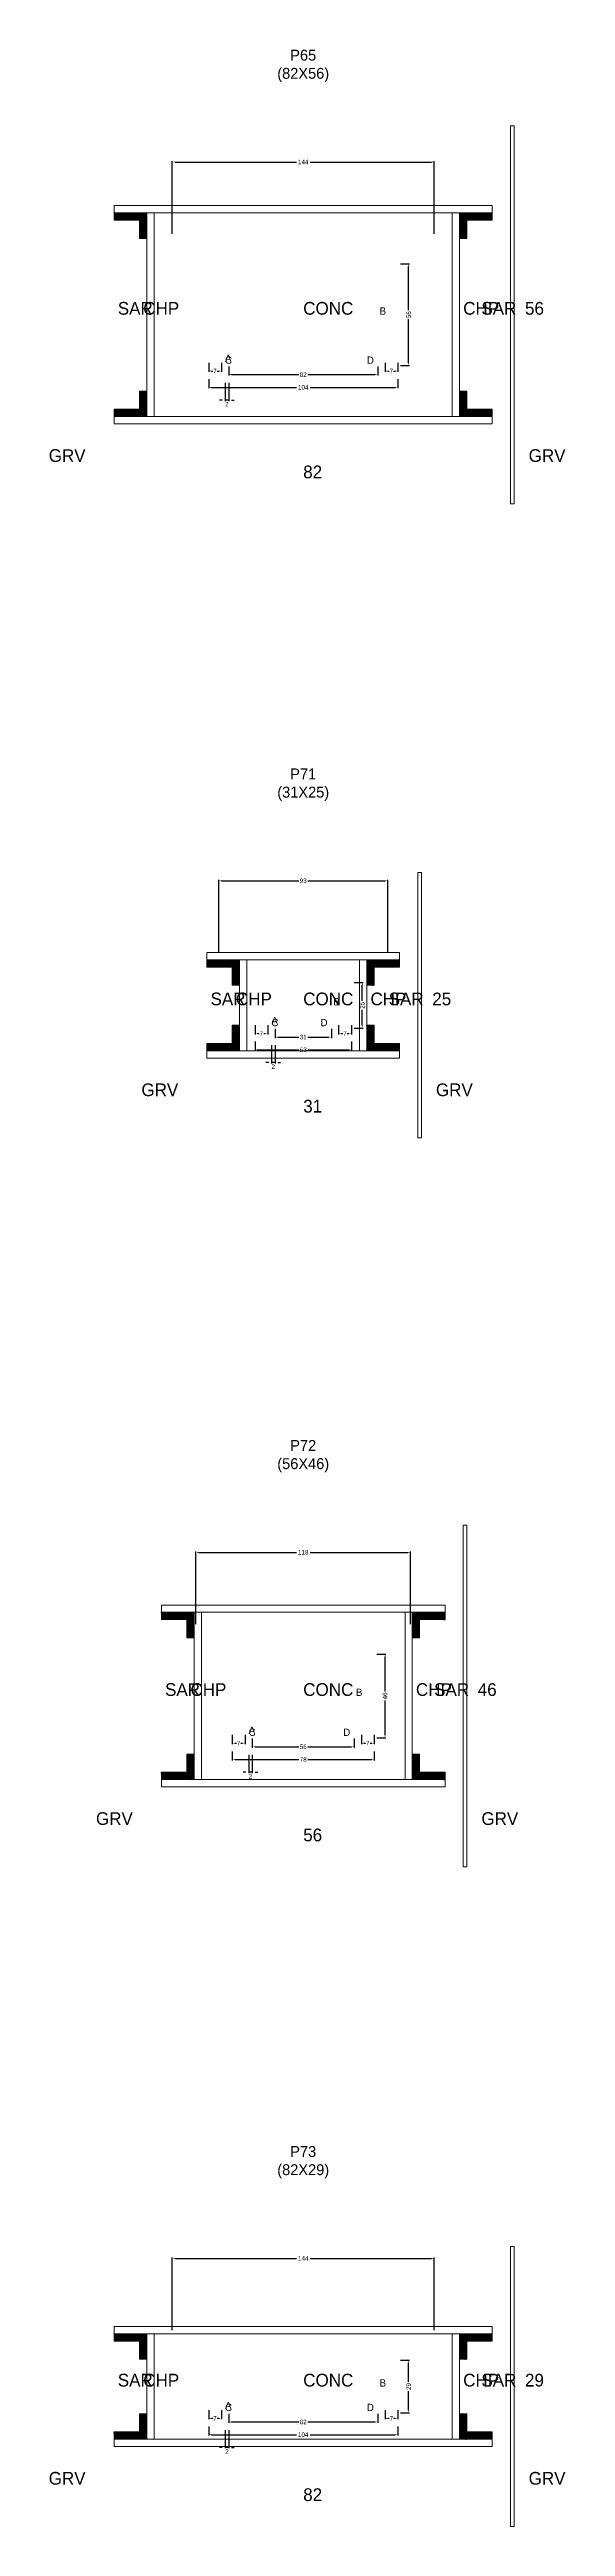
# Model space of a CAD drawing. Header units: centimetres. Extents: x -10500 to 4121, y -45226 to 295.
# Drawn here: x -140 to 144, y -10957 to -9594 of the extents above; entities that cross this region are included whole.
import ezdxf

# ---------------------------------------------------------------- set-up
doc = ezdxf.new("R2010")
doc.units = ezdxf.units.CM
for name, color, linetype in [('COTA', 241, 'Continuous'), ('Hachura', 251, 'Continuous'), ('NOMENCLATURA', 7, 'Continuous'), ('SARRAFO', 251, 'Continuous'), ('Texto Seção', 7, 'Continuous')]:
    doc.layers.add(name, color=color, linetype=linetype)
doc.dimstyles.new('cotax2', dxfattribs={"dimtxt": 2.5, "dimasz": 1.5, "dimexe": 0.5, "dimexo": 0.5, "dimgap": 0.5, "dimtad": 1, "dimcen": 2.5, "dimazin": 3, "dimtfac": 1, "dimtmove": 0, "dimatfit": 3})

# ---------------------------------------------------------------- blocks, each defined once
blk = doc.blocks.new('_CLOSEDFILLED')
at = {"color": 0, "linetype": 'BYBLOCK'}
blk.add_solid([(-1, 0.16), (0, 0), (-1, -0.16)], dxfattribs=at)
blk = doc.blocks.new('*D690')
for p, q in [((-52, -9775.5), (-52, -9780.5)), ((-50.5, -9780), (-3.75, -9780)), ((3.75, -9780), (50.5, -9780)), ((52, -9775.5), (52, -9780.5))]:
    blk.add_line(p, q)
at = {"layer": 'Defpoints'}
for p in [(-52, -9775), (-52, -9780), (52, -9775)]:
    blk.add_point(p, dxfattribs=at)
at = {"layer": 'COTA', "xscale": 1.5, "yscale": 1.5, "rotation": 180}
blk.add_blockref('_CLOSEDFILLED', (-52, -9780), dxfattribs=at)
at = {"layer": 'COTA', "xscale": 1.5, "yscale": 1.5}
blk.add_blockref('_CLOSEDFILLED', (52, -9780), dxfattribs=at)
at = {"layer": 'COTA', "insert": (0, -9780), "char_height": 2.5, "attachment_point": 5}
blk.add_mtext('104', dxfattribs=at)
blk = doc.blocks.new('*D691')
for p, q in [((-41, -9768.5), (-41, -9773.5)), ((41, -9768.5), (41, -9773.5)), ((-39.5, -9773), (-2.5, -9773)), ((2.5, -9773), (39.5, -9773))]:
    blk.add_line(p, q)
at = {"layer": 'Defpoints'}
for p in [(-41, -9768), (41, -9768), (-41, -9773)]:
    blk.add_point(p, dxfattribs=at)
at = {"layer": 'COTA', "xscale": 1.5, "yscale": 1.5, "rotation": 180}
blk.add_blockref('_CLOSEDFILLED', (-41, -9773), dxfattribs=at)
at = {"layer": 'COTA', "xscale": 1.5, "yscale": 1.5}
blk.add_blockref('_CLOSEDFILLED', (41, -9773), dxfattribs=at)
at = {"layer": 'COTA', "insert": (0, -9773), "char_height": 2.5, "attachment_point": 5}
blk.add_mtext('82', dxfattribs=at)
blk = doc.blocks.new('*D692')
for p, q in [((53.5, -9712), (58.5, -9712)), ((58, -9737.5), (58, -9713.5)), ((58, -9766.5), (58, -9742.5)), ((53.5, -9768), (58.5, -9768))]:
    blk.add_line(p, q)
at = {"layer": 'Defpoints'}
for p in [(53, -9712), (53, -9768), (58, -9768)]:
    blk.add_point(p, dxfattribs=at)
at = {"layer": 'COTA', "xscale": 1.5, "yscale": 1.5}
for p, rotation in [((58, -9712), 90), ((58, -9768), 270)]:
    blk.add_blockref('_CLOSEDFILLED', p, dxfattribs=dict(at, rotation=rotation))
at = {"layer": 'COTA', "insert": (58, -9740), "char_height": 2.5, "attachment_point": 5, "rotation": 90}
blk.add_mtext('56', dxfattribs=at)
blk = doc.blocks.new('*D693')
for p, q in [((-52, -9766.5), (-52, -9771.5)), ((-50.5, -9771), (-49.75, -9771)), ((-47.25, -9771), (-46.5, -9771)), ((-45, -9766.5), (-45, -9771.5))]:
    blk.add_line(p, q)
at = {"layer": 'Defpoints'}
for p in [(-52, -9766), (-52, -9771), (-45, -9766)]:
    blk.add_point(p, dxfattribs=at)
at = {"layer": 'COTA', "xscale": 1.5, "yscale": 1.5, "rotation": 180}
blk.add_blockref('_CLOSEDFILLED', (-52, -9771), dxfattribs=at)
at = {"layer": 'COTA', "xscale": 1.5, "yscale": 1.5}
blk.add_blockref('_CLOSEDFILLED', (-45, -9771), dxfattribs=at)
at = {"layer": 'COTA', "insert": (-48.5, -9771), "char_height": 2.5, "attachment_point": 5}
blk.add_mtext('7', dxfattribs=at)
blk = doc.blocks.new('*D694')
for p, q in [((45, -9766.5), (45, -9771.5)), ((46.5, -9771), (47.25, -9771)), ((49.75, -9771), (50.5, -9771)), ((52, -9766.5), (52, -9771.5))]:
    blk.add_line(p, q)
at = {"layer": 'Defpoints'}
for p in [(45, -9766), (45, -9771), (52, -9766)]:
    blk.add_point(p, dxfattribs=at)
at = {"layer": 'COTA', "xscale": 1.5, "yscale": 1.5, "rotation": 180}
blk.add_blockref('_CLOSEDFILLED', (45, -9771), dxfattribs=at)
at = {"layer": 'COTA', "xscale": 1.5, "yscale": 1.5}
blk.add_blockref('_CLOSEDFILLED', (52, -9771), dxfattribs=at)
at = {"layer": 'COTA', "insert": (48.5, -9771), "char_height": 2.5, "attachment_point": 5}
blk.add_mtext('7', dxfattribs=at)
blk = doc.blocks.new('*D695')
for p, q in [((-72, -9695.5), (-72, -9655.5)), ((-70.5, -9656), (-3.75, -9656)), ((3.75, -9656), (70.5, -9656)), ((72, -9695.5), (72, -9655.5))]:
    blk.add_line(p, q)
at = {"layer": 'Defpoints'}
for p in [(-72, -9656), (-72, -9696), (72, -9696)]:
    blk.add_point(p, dxfattribs=at)
at = {"layer": 'COTA', "xscale": 1.5, "yscale": 1.5, "rotation": 180}
blk.add_blockref('_CLOSEDFILLED', (-72, -9656), dxfattribs=at)
at = {"layer": 'COTA', "xscale": 1.5, "yscale": 1.5}
blk.add_blockref('_CLOSEDFILLED', (72, -9656), dxfattribs=at)
at = {"layer": 'COTA', "insert": (0, -9656), "char_height": 2.5, "attachment_point": 5}
blk.add_mtext('144', dxfattribs=at)
blk = doc.blocks.new('*D716')
for p, q in [((-26.5, -10140), (-26.5, -10145)), ((-25, -10144.5), (-2.5, -10144.5)), ((2.5, -10144.5), (25, -10144.5)), ((26.5, -10140), (26.5, -10145))]:
    blk.add_line(p, q)
at = {"layer": 'Defpoints'}
for p in [(-26.5, -10139.5), (26.5, -10139.5), (-26.5, -10144.5)]:
    blk.add_point(p, dxfattribs=at)
at = {"layer": 'COTA', "xscale": 1.5, "yscale": 1.5, "rotation": 180}
blk.add_blockref('_CLOSEDFILLED', (-26.5, -10144.5), dxfattribs=at)
at = {"layer": 'COTA', "xscale": 1.5, "yscale": 1.5}
blk.add_blockref('_CLOSEDFILLED', (26.5, -10144.5), dxfattribs=at)
at = {"layer": 'COTA', "insert": (0, -10144.5), "char_height": 2.5, "attachment_point": 5}
blk.add_mtext('53', dxfattribs=at)
blk = doc.blocks.new('*D717')
for p, q in [((-15.5, -10133), (-15.5, -10138)), ((-14, -10137.5), (-2.5, -10137.5)), ((2.5, -10137.5), (14, -10137.5)), ((15.5, -10133), (15.5, -10138))]:
    blk.add_line(p, q)
at = {"layer": 'Defpoints'}
for p in [(-15.5, -10132.5), (-15.5, -10137.5), (15.5, -10132.5)]:
    blk.add_point(p, dxfattribs=at)
at = {"layer": 'COTA', "xscale": 1.5, "yscale": 1.5, "rotation": 180}
blk.add_blockref('_CLOSEDFILLED', (-15.5, -10137.5), dxfattribs=at)
at = {"layer": 'COTA', "xscale": 1.5, "yscale": 1.5}
blk.add_blockref('_CLOSEDFILLED', (15.5, -10137.5), dxfattribs=at)
at = {"layer": 'COTA', "insert": (0, -10137.5), "char_height": 2.5, "attachment_point": 5}
blk.add_mtext('31', dxfattribs=at)
blk = doc.blocks.new('*D718')
for p, q in [((28, -10107.5), (33, -10107.5)), ((32.5, -10117.5), (32.5, -10109)), ((32.5, -10131), (32.5, -10122.5)), ((28, -10132.5), (33, -10132.5))]:
    blk.add_line(p, q)
at = {"layer": 'Defpoints'}
for p in [(27.5, -10107.5), (27.5, -10132.5), (32.5, -10132.5)]:
    blk.add_point(p, dxfattribs=at)
at = {"layer": 'COTA', "xscale": 1.5, "yscale": 1.5}
for p, rotation in [((32.5, -10107.5), 90), ((32.5, -10132.5), 270)]:
    blk.add_blockref('_CLOSEDFILLED', p, dxfattribs=dict(at, rotation=rotation))
at = {"layer": 'COTA', "insert": (32.5, -10120), "char_height": 2.5, "attachment_point": 5, "rotation": 90}
blk.add_mtext('25', dxfattribs=at)
blk = doc.blocks.new('*D719')
for p, q in [((-26.5, -10131), (-26.5, -10136)), ((-25, -10135.5), (-24.25, -10135.5)), ((-21.75, -10135.5), (-21, -10135.5)), ((-19.5, -10131), (-19.5, -10136))]:
    blk.add_line(p, q)
at = {"layer": 'Defpoints'}
for p in [(-26.5, -10130.5), (-26.5, -10135.5), (-19.5, -10130.5)]:
    blk.add_point(p, dxfattribs=at)
at = {"layer": 'COTA', "xscale": 1.5, "yscale": 1.5, "rotation": 180}
blk.add_blockref('_CLOSEDFILLED', (-26.5, -10135.5), dxfattribs=at)
at = {"layer": 'COTA', "xscale": 1.5, "yscale": 1.5}
blk.add_blockref('_CLOSEDFILLED', (-19.5, -10135.5), dxfattribs=at)
at = {"layer": 'COTA', "insert": (-23, -10135.5), "char_height": 2.5, "attachment_point": 5}
blk.add_mtext('7', dxfattribs=at)
blk = doc.blocks.new('*D720')
for p, q in [((19.5, -10131), (19.5, -10136)), ((21, -10135.5), (21.75, -10135.5)), ((24.25, -10135.5), (25, -10135.5)), ((26.5, -10131), (26.5, -10136))]:
    blk.add_line(p, q)
at = {"layer": 'Defpoints'}
for p in [(19.5, -10130.5), (19.5, -10135.5), (26.5, -10130.5)]:
    blk.add_point(p, dxfattribs=at)
at = {"layer": 'COTA', "xscale": 1.5, "yscale": 1.5, "rotation": 180}
blk.add_blockref('_CLOSEDFILLED', (19.5, -10135.5), dxfattribs=at)
at = {"layer": 'COTA', "xscale": 1.5, "yscale": 1.5}
blk.add_blockref('_CLOSEDFILLED', (26.5, -10135.5), dxfattribs=at)
at = {"layer": 'COTA', "insert": (23, -10135.5), "char_height": 2.5, "attachment_point": 5}
blk.add_mtext('7', dxfattribs=at)
blk = doc.blocks.new('*D721')
for p, q in [((-46.5, -10091), (-46.5, -10051)), ((-45, -10051.5), (-2.5, -10051.5)), ((2.5, -10051.5), (45, -10051.5)), ((46.5, -10091), (46.5, -10051))]:
    blk.add_line(p, q)
at = {"layer": 'Defpoints'}
for p in [(-46.5, -10051.5), (-46.5, -10091.5), (46.5, -10091.5)]:
    blk.add_point(p, dxfattribs=at)
at = {"layer": 'COTA', "xscale": 1.5, "yscale": 1.5, "rotation": 180}
blk.add_blockref('_CLOSEDFILLED', (-46.5, -10051.5), dxfattribs=at)
at = {"layer": 'COTA', "xscale": 1.5, "yscale": 1.5}
blk.add_blockref('_CLOSEDFILLED', (46.5, -10051.5), dxfattribs=at)
at = {"layer": 'COTA', "insert": (0, -10051.5), "char_height": 2.5, "attachment_point": 5}
blk.add_mtext('93', dxfattribs=at)
blk = doc.blocks.new('*D742')
for p, q in [((-39, -10530.5), (-39, -10535.5)), ((-37.5, -10535), (-2.5, -10535)), ((2.5, -10535), (37.5, -10535)), ((39, -10530.5), (39, -10535.5))]:
    blk.add_line(p, q)
at = {"layer": 'Defpoints'}
for p in [(-39, -10530), (-39, -10535), (39, -10530)]:
    blk.add_point(p, dxfattribs=at)
at = {"layer": 'COTA', "xscale": 1.5, "yscale": 1.5, "rotation": 180}
blk.add_blockref('_CLOSEDFILLED', (-39, -10535), dxfattribs=at)
at = {"layer": 'COTA', "xscale": 1.5, "yscale": 1.5}
blk.add_blockref('_CLOSEDFILLED', (39, -10535), dxfattribs=at)
at = {"layer": 'COTA', "insert": (0, -10535), "char_height": 2.5, "attachment_point": 5}
blk.add_mtext('78', dxfattribs=at)
blk = doc.blocks.new('*D743')
for p, q in [((-28, -10523.5), (-28, -10528.5)), ((-26.5, -10528), (-2.5, -10528)), ((2.5, -10528), (26.5, -10528)), ((28, -10523.5), (28, -10528.5))]:
    blk.add_line(p, q)
at = {"layer": 'Defpoints'}
for p in [(-28, -10523), (-28, -10528), (28, -10523)]:
    blk.add_point(p, dxfattribs=at)
at = {"layer": 'COTA', "xscale": 1.5, "yscale": 1.5, "rotation": 180}
blk.add_blockref('_CLOSEDFILLED', (-28, -10528), dxfattribs=at)
at = {"layer": 'COTA', "xscale": 1.5, "yscale": 1.5}
blk.add_blockref('_CLOSEDFILLED', (28, -10528), dxfattribs=at)
at = {"layer": 'COTA', "insert": (0, -10528), "char_height": 2.5, "attachment_point": 5}
blk.add_mtext('56', dxfattribs=at)
blk = doc.blocks.new('*D744')
for p, q in [((40.5, -10477), (45.5, -10477)), ((45, -10497.5), (45, -10478.5)), ((45, -10521.5), (45, -10502.5)), ((40.5, -10523), (45.5, -10523))]:
    blk.add_line(p, q)
at = {"layer": 'Defpoints'}
for p in [(40, -10477), (40, -10523), (45, -10523)]:
    blk.add_point(p, dxfattribs=at)
at = {"layer": 'COTA', "xscale": 1.5, "yscale": 1.5}
for p, rotation in [((45, -10477), 90), ((45, -10523), 270)]:
    blk.add_blockref('_CLOSEDFILLED', p, dxfattribs=dict(at, rotation=rotation))
at = {"layer": 'COTA', "insert": (45, -10500), "char_height": 2.5, "attachment_point": 5, "rotation": 90}
blk.add_mtext('46', dxfattribs=at)
blk = doc.blocks.new('*D745')
for p, q in [((-39, -10521.5), (-39, -10526.5)), ((-32, -10521.5), (-32, -10526.5)), ((-37.5, -10526), (-36.75, -10526)), ((-34.25, -10526), (-33.5, -10526))]:
    blk.add_line(p, q)
at = {"layer": 'Defpoints'}
for p in [(-39, -10521), (-32, -10521), (-39, -10526)]:
    blk.add_point(p, dxfattribs=at)
at = {"layer": 'COTA', "xscale": 1.5, "yscale": 1.5, "rotation": 180}
blk.add_blockref('_CLOSEDFILLED', (-39, -10526), dxfattribs=at)
at = {"layer": 'COTA', "xscale": 1.5, "yscale": 1.5}
blk.add_blockref('_CLOSEDFILLED', (-32, -10526), dxfattribs=at)
at = {"layer": 'COTA', "insert": (-35.5, -10526), "char_height": 2.5, "attachment_point": 5}
blk.add_mtext('7', dxfattribs=at)
blk = doc.blocks.new('*D746')
for p, q in [((32, -10521.5), (32, -10526.5)), ((39, -10521.5), (39, -10526.5)), ((33.5, -10526), (34.25, -10526)), ((36.75, -10526), (37.5, -10526))]:
    blk.add_line(p, q)
at = {"layer": 'Defpoints'}
for p in [(32, -10521), (39, -10521), (32, -10526)]:
    blk.add_point(p, dxfattribs=at)
at = {"layer": 'COTA', "xscale": 1.5, "yscale": 1.5, "rotation": 180}
blk.add_blockref('_CLOSEDFILLED', (32, -10526), dxfattribs=at)
at = {"layer": 'COTA', "xscale": 1.5, "yscale": 1.5}
blk.add_blockref('_CLOSEDFILLED', (39, -10526), dxfattribs=at)
at = {"layer": 'COTA', "insert": (35.5, -10526), "char_height": 2.5, "attachment_point": 5}
blk.add_mtext('7', dxfattribs=at)
blk = doc.blocks.new('*D747')
for p, q in [((-59, -10460.5), (-59, -10420.5)), ((-57.5, -10421), (-3.75, -10421)), ((3.75, -10421), (57.5, -10421)), ((59, -10460.5), (59, -10420.5))]:
    blk.add_line(p, q)
at = {"layer": 'Defpoints'}
for p in [(-59, -10421), (-59, -10461), (59, -10461)]:
    blk.add_point(p, dxfattribs=at)
at = {"layer": 'COTA', "xscale": 1.5, "yscale": 1.5, "rotation": 180}
blk.add_blockref('_CLOSEDFILLED', (-59, -10421), dxfattribs=at)
at = {"layer": 'COTA', "xscale": 1.5, "yscale": 1.5}
blk.add_blockref('_CLOSEDFILLED', (59, -10421), dxfattribs=at)
at = {"layer": 'COTA', "insert": (0, -10421), "char_height": 2.5, "attachment_point": 5}
blk.add_mtext('118', dxfattribs=at)
blk = doc.blocks.new('*D768')
for p, q in [((-52, -10902), (-52, -10907)), ((52, -10902), (52, -10907)), ((-50.5, -10906.5), (-3.75, -10906.5)), ((3.75, -10906.5), (50.5, -10906.5))]:
    blk.add_line(p, q)
at = {"layer": 'Defpoints'}
for p in [(-52, -10901.5), (52, -10901.5), (-52, -10906.5)]:
    blk.add_point(p, dxfattribs=at)
at = {"layer": 'COTA', "xscale": 1.5, "yscale": 1.5, "rotation": 180}
blk.add_blockref('_CLOSEDFILLED', (-52, -10906.5), dxfattribs=at)
at = {"layer": 'COTA', "xscale": 1.5, "yscale": 1.5}
blk.add_blockref('_CLOSEDFILLED', (52, -10906.5), dxfattribs=at)
at = {"layer": 'COTA', "insert": (0, -10906.5), "char_height": 2.5, "attachment_point": 5}
blk.add_mtext('104', dxfattribs=at)
blk = doc.blocks.new('*D769')
for p, q in [((-41, -10895), (-41, -10900)), ((-39.5, -10899.5), (-2.5, -10899.5)), ((2.5, -10899.5), (39.5, -10899.5)), ((41, -10895), (41, -10900))]:
    blk.add_line(p, q)
at = {"layer": 'Defpoints'}
for p in [(-41, -10894.5), (-41, -10899.5), (41, -10894.5)]:
    blk.add_point(p, dxfattribs=at)
at = {"layer": 'COTA', "xscale": 1.5, "yscale": 1.5, "rotation": 180}
blk.add_blockref('_CLOSEDFILLED', (-41, -10899.5), dxfattribs=at)
at = {"layer": 'COTA', "xscale": 1.5, "yscale": 1.5}
blk.add_blockref('_CLOSEDFILLED', (41, -10899.5), dxfattribs=at)
at = {"layer": 'COTA', "insert": (0, -10899.5), "char_height": 2.5, "attachment_point": 5}
blk.add_mtext('82', dxfattribs=at)
blk = doc.blocks.new('*D770')
for p, q in [((53.5, -10865.5), (58.5, -10865.5)), ((58, -10877.5), (58, -10867)), ((58, -10893), (58, -10882.5)), ((53.5, -10894.5), (58.5, -10894.5))]:
    blk.add_line(p, q)
at = {"layer": 'Defpoints'}
for p in [(53, -10865.5), (53, -10894.5), (58, -10894.5)]:
    blk.add_point(p, dxfattribs=at)
at = {"layer": 'COTA', "xscale": 1.5, "yscale": 1.5}
for p, rotation in [((58, -10865.5), 90), ((58, -10894.5), 270)]:
    blk.add_blockref('_CLOSEDFILLED', p, dxfattribs=dict(at, rotation=rotation))
at = {"layer": 'COTA', "insert": (58, -10880), "char_height": 2.5, "attachment_point": 5, "rotation": 90}
blk.add_mtext('29', dxfattribs=at)
blk = doc.blocks.new('*D771')
for p, q in [((-52, -10893), (-52, -10898)), ((-50.5, -10897.5), (-49.75, -10897.5)), ((-47.25, -10897.5), (-46.5, -10897.5)), ((-45, -10893), (-45, -10898))]:
    blk.add_line(p, q)
at = {"layer": 'Defpoints'}
for p in [(-52, -10892.5), (-52, -10897.5), (-45, -10892.5)]:
    blk.add_point(p, dxfattribs=at)
at = {"layer": 'COTA', "xscale": 1.5, "yscale": 1.5, "rotation": 180}
blk.add_blockref('_CLOSEDFILLED', (-52, -10897.5), dxfattribs=at)
at = {"layer": 'COTA', "xscale": 1.5, "yscale": 1.5}
blk.add_blockref('_CLOSEDFILLED', (-45, -10897.5), dxfattribs=at)
at = {"layer": 'COTA', "insert": (-48.5, -10897.5), "char_height": 2.5, "attachment_point": 5}
blk.add_mtext('7', dxfattribs=at)
blk = doc.blocks.new('*D772')
for p, q in [((45, -10893), (45, -10898)), ((46.5, -10897.5), (47.25, -10897.5)), ((49.75, -10897.5), (50.5, -10897.5)), ((52, -10893), (52, -10898))]:
    blk.add_line(p, q)
at = {"layer": 'Defpoints'}
for p in [(45, -10892.5), (45, -10897.5), (52, -10892.5)]:
    blk.add_point(p, dxfattribs=at)
at = {"layer": 'COTA', "xscale": 1.5, "yscale": 1.5, "rotation": 180}
blk.add_blockref('_CLOSEDFILLED', (45, -10897.5), dxfattribs=at)
at = {"layer": 'COTA', "xscale": 1.5, "yscale": 1.5}
blk.add_blockref('_CLOSEDFILLED', (52, -10897.5), dxfattribs=at)
at = {"layer": 'COTA', "insert": (48.5, -10897.5), "char_height": 2.5, "attachment_point": 5}
blk.add_mtext('7', dxfattribs=at)
blk = doc.blocks.new('*D773')
for p, q in [((-72, -10849), (-72, -10809)), ((-70.5, -10809.5), (-3.75, -10809.5)), ((3.75, -10809.5), (70.5, -10809.5)), ((72, -10849), (72, -10809))]:
    blk.add_line(p, q)
at = {"layer": 'Defpoints'}
for p in [(-72, -10809.5), (-72, -10849.5), (72, -10849.5)]:
    blk.add_point(p, dxfattribs=at)
at = {"layer": 'COTA', "xscale": 1.5, "yscale": 1.5, "rotation": 180}
blk.add_blockref('_CLOSEDFILLED', (-72, -10809.5), dxfattribs=at)
at = {"layer": 'COTA', "xscale": 1.5, "yscale": 1.5}
blk.add_blockref('_CLOSEDFILLED', (72, -10809.5), dxfattribs=at)
at = {"layer": 'COTA', "insert": (0, -10809.5), "char_height": 2.5, "attachment_point": 5}
blk.add_mtext('144', dxfattribs=at)

msp = doc.modelspace()

# ---------------------------------------------------------------- hatches: boundary and pattern name
at = {"layer": 'SARRAFO'}
h = msp.add_hatch(dxfattribs=at)
h.set_pattern_fill('SOLID', scale=2)
h.paths.add_polyline_path([(-104, -9688), (-90, -9688), (-90, -9684), (-104, -9684)])
h = msp.add_hatch(dxfattribs=at)
h.set_pattern_fill('SOLID', scale=2)
h.paths.add_polyline_path([(-90, -9698), (-86, -9698), (-86, -9684), (-90, -9684)])
h = msp.add_hatch(dxfattribs=at)
h.set_pattern_fill('SOLID', scale=2)
h.paths.add_polyline_path([(86, -9698), (90, -9698), (90, -9684), (86, -9684)])
h = msp.add_hatch(dxfattribs=at)
h.set_pattern_fill('SOLID', scale=2)
h.paths.add_polyline_path([(90, -9688), (104, -9688), (104, -9684), (90, -9684)])
h = msp.add_hatch(dxfattribs=at)
h.set_pattern_fill('SOLID', scale=2)
h.paths.add_polyline_path([(-90, -9796), (-86, -9796), (-86, -9782), (-90, -9782)])
h = msp.add_hatch(dxfattribs=at)
h.set_pattern_fill('SOLID', scale=2)
h.paths.add_polyline_path([(86, -9796), (90, -9796), (90, -9782), (86, -9782)])
h = msp.add_hatch(dxfattribs=at)
h.set_pattern_fill('SOLID', scale=2)
h.paths.add_polyline_path([(-104, -9796), (-90, -9796), (-90, -9792), (-104, -9792)])
h = msp.add_hatch(dxfattribs=at)
h.set_pattern_fill('SOLID', scale=2)
h.paths.add_polyline_path([(90, -9796), (104, -9796), (104, -9792), (90, -9792)])
h = msp.add_hatch(dxfattribs=at)
h.set_pattern_fill('SOLID', scale=2)
h.paths.add_polyline_path([(-53, -10099), (-39, -10099), (-39, -10095), (-53, -10095)])
h = msp.add_hatch(dxfattribs=at)
h.set_pattern_fill('SOLID', scale=2)
h.paths.add_polyline_path([(-39, -10109), (-35, -10109), (-35, -10095), (-39, -10095)])
h = msp.add_hatch(dxfattribs=at)
h.set_pattern_fill('SOLID', scale=2)
h.paths.add_polyline_path([(35, -10109), (39, -10109), (39, -10095), (35, -10095)])
h = msp.add_hatch(dxfattribs=at)
h.set_pattern_fill('SOLID', scale=2)
h.paths.add_polyline_path([(39, -10099), (53, -10099), (53, -10095), (39, -10095)])
h = msp.add_hatch(dxfattribs=at)
h.set_pattern_fill('SOLID', scale=2)
h.paths.add_polyline_path([(-39, -10145), (-35, -10145), (-35, -10131), (-39, -10131)])
h = msp.add_hatch(dxfattribs=at)
h.set_pattern_fill('SOLID', scale=2)
h.paths.add_polyline_path([(35, -10145), (39, -10145), (39, -10131), (35, -10131)])
h = msp.add_hatch(dxfattribs=at)
h.set_pattern_fill('SOLID', scale=2)
h.paths.add_polyline_path([(-53, -10145), (-39, -10145), (-39, -10141), (-53, -10141)])
h = msp.add_hatch(dxfattribs=at)
h.set_pattern_fill('SOLID', scale=2)
h.paths.add_polyline_path([(39, -10145), (53, -10145), (53, -10141), (39, -10141)])
h = msp.add_hatch(dxfattribs=at)
h.set_pattern_fill('SOLID', scale=2)
h.paths.add_polyline_path([(-78, -10458), (-64, -10458), (-64, -10454), (-78, -10454)])
h = msp.add_hatch(dxfattribs=at)
h.set_pattern_fill('SOLID', scale=2)
h.paths.add_polyline_path([(-64, -10468), (-60, -10468), (-60, -10454), (-64, -10454)])
h = msp.add_hatch(dxfattribs=at)
h.set_pattern_fill('SOLID', scale=2)
h.paths.add_polyline_path([(60, -10468), (64, -10468), (64, -10454), (60, -10454)])
h = msp.add_hatch(dxfattribs=at)
h.set_pattern_fill('SOLID', scale=2)
h.paths.add_polyline_path([(64, -10458), (78, -10458), (78, -10454), (64, -10454)])
h = msp.add_hatch(dxfattribs=at)
h.set_pattern_fill('SOLID', scale=2)
h.paths.add_polyline_path([(-64, -10546), (-60, -10546), (-60, -10532), (-64, -10532)])
h = msp.add_hatch(dxfattribs=at)
h.set_pattern_fill('SOLID', scale=2)
h.paths.add_polyline_path([(60, -10546), (64, -10546), (64, -10532), (60, -10532)])
h = msp.add_hatch(dxfattribs=at)
h.set_pattern_fill('SOLID', scale=2)
h.paths.add_polyline_path([(-78, -10546), (-64, -10546), (-64, -10542), (-78, -10542)])
h = msp.add_hatch(dxfattribs=at)
h.set_pattern_fill('SOLID', scale=2)
h.paths.add_polyline_path([(64, -10546), (78, -10546), (78, -10542), (64, -10542)])
h = msp.add_hatch(dxfattribs=at)
h.set_pattern_fill('SOLID', scale=2)
h.paths.add_polyline_path([(-104, -10855), (-90, -10855), (-90, -10851), (-104, -10851)])
h = msp.add_hatch(dxfattribs=at)
h.set_pattern_fill('SOLID', scale=2)
h.paths.add_polyline_path([(-90, -10865), (-86, -10865), (-86, -10851), (-90, -10851)])
h = msp.add_hatch(dxfattribs=at)
h.set_pattern_fill('SOLID', scale=2)
h.paths.add_polyline_path([(86, -10865), (90, -10865), (90, -10851), (86, -10851)])
h = msp.add_hatch(dxfattribs=at)
h.set_pattern_fill('SOLID', scale=2)
h.paths.add_polyline_path([(90, -10855), (104, -10855), (104, -10851), (90, -10851)])
h = msp.add_hatch(dxfattribs=at)
h.set_pattern_fill('SOLID', scale=2)
h.paths.add_polyline_path([(-90, -10909), (-86, -10909), (-86, -10895), (-90, -10895)])
h = msp.add_hatch(dxfattribs=at)
h.set_pattern_fill('SOLID', scale=2)
h.paths.add_polyline_path([(86, -10909), (90, -10909), (90, -10895), (86, -10895)])
h = msp.add_hatch(dxfattribs=at)
h.set_pattern_fill('SOLID', scale=2)
h.paths.add_polyline_path([(-104, -10909), (-90, -10909), (-90, -10905), (-104, -10905)])
h = msp.add_hatch(dxfattribs=at)
h.set_pattern_fill('SOLID', scale=2)
h.paths.add_polyline_path([(90, -10909), (104, -10909), (104, -10905), (90, -10905)])

# ---------------------------------------------------------------- linework, layer by layer
at = {"layer": 'Hachura', "lineweight": 13}
for points in [[(114, -9844), (116, -9844), (116, -9636), (114, -9636)], [(63, -10193), (65, -10193), (65, -10047), (63, -10047)], [(88, -10594), (90, -10594), (90, -10406), (88, -10406)], [(114, -10957), (116, -10957), (116, -10803), (114, -10803)]]:
    msp.add_lwpolyline(points, close=True, dxfattribs=at)
at = {"layer": 'Hachura', "lineweight": 18}
for points in [[(-104, -9684), (104, -9684), (104, -9680), (-104, -9680)], [(-86, -9796), (-82, -9796), (-82, -9684), (-86, -9684)], [(82, -9796), (86, -9796), (86, -9684), (82, -9684)], [(-104, -9800), (104, -9800), (104, -9796), (-104, -9796)], [(-53, -10095), (53, -10095), (53, -10091), (-53, -10091)], [(-35, -10145), (-31, -10145), (-31, -10095), (-35, -10095)], [(31, -10145), (35, -10145), (35, -10095), (31, -10095)], [(-53, -10149), (53, -10149), (53, -10145), (-53, -10145)], [(-78, -10454), (78, -10454), (78, -10450), (-78, -10450)], [(-60, -10546), (-56, -10546), (-56, -10454), (-60, -10454)], [(56, -10546), (60, -10546), (60, -10454), (56, -10454)], [(-78, -10550), (78, -10550), (78, -10546), (-78, -10546)], [(-104, -10851), (104, -10851), (104, -10847), (-104, -10847)], [(-86, -10909), (-82, -10909), (-82, -10851), (-86, -10851)], [(82, -10909), (86, -10909), (86, -10851), (82, -10851)], [(-104, -10913), (104, -10913), (104, -10909), (-104, -10909)]]:
    msp.add_lwpolyline(points, close=True, dxfattribs=at)
at = {"layer": 'SARRAFO', "lineweight": 13}
for points in [[(-104, -9688), (-90, -9688), (-90, -9684), (-104, -9684)], [(-90, -9698), (-86, -9698), (-86, -9684), (-90, -9684)], [(86, -9698), (90, -9698), (90, -9684), (86, -9684)], [(90, -9688), (104, -9688), (104, -9684), (90, -9684)], [(-90, -9796), (-86, -9796), (-86, -9782), (-90, -9782)], [(86, -9796), (90, -9796), (90, -9782), (86, -9782)], [(-104, -9796), (-90, -9796), (-90, -9792), (-104, -9792)], [(90, -9796), (104, -9796), (104, -9792), (90, -9792)], [(-53, -10099), (-39, -10099), (-39, -10095), (-53, -10095)], [(-39, -10109), (-35, -10109), (-35, -10095), (-39, -10095)], [(35, -10109), (39, -10109), (39, -10095), (35, -10095)], [(39, -10099), (53, -10099), (53, -10095), (39, -10095)], [(-39, -10145), (-35, -10145), (-35, -10131), (-39, -10131)], [(35, -10145), (39, -10145), (39, -10131), (35, -10131)], [(-53, -10145), (-39, -10145), (-39, -10141), (-53, -10141)], [(39, -10145), (53, -10145), (53, -10141), (39, -10141)], [(-78, -10458), (-64, -10458), (-64, -10454), (-78, -10454)], [(-64, -10468), (-60, -10468), (-60, -10454), (-64, -10454)], [(60, -10468), (64, -10468), (64, -10454), (60, -10454)], [(64, -10458), (78, -10458), (78, -10454), (64, -10454)], [(-64, -10546), (-60, -10546), (-60, -10532), (-64, -10532)], [(60, -10546), (64, -10546), (64, -10532), (60, -10532)], [(-78, -10546), (-64, -10546), (-64, -10542), (-78, -10542)], [(64, -10546), (78, -10546), (78, -10542), (64, -10542)], [(-104, -10855), (-90, -10855), (-90, -10851), (-104, -10851)], [(-90, -10865), (-86, -10865), (-86, -10851), (-90, -10851)], [(86, -10865), (90, -10865), (90, -10851), (86, -10851)], [(90, -10855), (104, -10855), (104, -10851), (90, -10851)], [(-90, -10909), (-86, -10909), (-86, -10895), (-90, -10895)], [(86, -10909), (90, -10909), (90, -10895), (86, -10895)], [(-104, -10909), (-90, -10909), (-90, -10905), (-104, -10905)], [(90, -10909), (104, -10909), (104, -10905), (90, -10905)]]:
    msp.add_lwpolyline(points, close=True, dxfattribs=at)

# ---------------------------------------------------------------- texts
at = {"layer": 'NOMENCLATURA'}
for s, p in [('B', (42, -9740)), ('A', (-43, -9766)), ('C', (-43, -9767)), ('D', (35, -9767)), ('B', (16.5, -10120)), ('A', (-17.5, -10130.5)), ('C', (-17.5, -10131.5)), ('D', (9.5, -10131.5)), ('B', (29, -10500)), ('A', (-30, -10521)), ('C', (-30, -10522)), ('D', (22, -10522)), ('A', (-43, -10892.5)), ('C', (-43, -10893.5)), ('D', (35, -10893.5)), ('B', (42, -10880))]:
    msp.add_text(s, height=4, dxfattribs=at).set_placement(p)
at = {"layer": 'NOMENCLATURA', "char_height": 6, "attachment_point": 8}
for s, insert in [('P65\\P(82X56)', (0, -9612)), ('P71\\P(31X25)', (0, -10007.5)), ('P72\\P(56X46)', (0, -10377)), ('P73\\P(82X29)', (0, -10765.5))]:
    msp.add_mtext(s, dxfattribs=dict(at, insert=insert))
at = {"layer": 'Texto Seção'}
for s, p in [('SAR', (-102, -9740)), ('CHP', (-88, -9740)), ('CONC', (0, -9740)), ('CHP', (88, -9740)), ('SAR', (98, -9740)), ('56', (122, -9740)), ('GRV', (-140, -9821)), ('82', (0, -9830)), ('GRV', (124, -9821)), ('SAR', (-51, -10120)), ('CHP', (-37, -10120)), ('CONC', (0, -10120)), ('CHP', (37, -10120)), ('SAR', (47, -10120)), ('25', (71, -10120)), ('GRV', (-89, -10170)), ('GRV', (73, -10170)), ('31', (0, -10179)), ('SAR', (-76, -10500)), ('CHP', (-62, -10500)), ('CONC', (0, -10500)), ('CHP', (62, -10500)), ('SAR', (72, -10500)), ('46', (96, -10500)), ('GRV', (-114, -10571)), ('56', (0, -10580)), ('GRV', (98, -10571)), ('SAR', (-102, -10880)), ('CHP', (-88, -10880)), ('CONC', (0, -10880)), ('CHP', (88, -10880)), ('SAR', (98, -10880)), ('29', (122, -10880)), ('GRV', (-140, -10934)), ('GRV', (124, -10934)), ('82', (0, -10943))]:
    msp.add_text(s, height=7, dxfattribs=at).set_placement(p)

# ---------------------------------------------------------------- dimensions: what is measured, and where the dimension line sits
at = {"layer": 'COTA'}
for base, p1, p2, picture, middle in [((-72, -9656), (-72, -9696), (72, -9696), '*D695', (0, -9656)), ((-52, -9771), (-52, -9766), (-45, -9766), '*D693', (-48.5, -9771)), ((-41, -9773), (-41, -9768), (41, -9768), '*D691', (0, -9773)), ((45, -9771), (45, -9766), (52, -9766), '*D694', (48.5, -9771)), ((-52, -9780), (-52, -9775), (52, -9775), '*D690', (0, -9780)), ((-46.5, -10051.5), (-46.5, -10091.5), (46.5, -10091.5), '*D721', (0, -10051.5)), ((-26.5, -10135.5), (-26.5, -10130.5), (-19.5, -10130.5), '*D719', (-23, -10135.5)), ((-26.5, -10144.5), (-26.5, -10139.5), (26.5, -10139.5), '*D716', (0, -10144.5)), ((-15.5, -10137.5), (-15.5, -10132.5), (15.5, -10132.5), '*D717', (0, -10137.5)), ((19.5, -10135.5), (19.5, -10130.5), (26.5, -10130.5), '*D720', (23, -10135.5)), ((-59, -10421), (-59, -10461), (59, -10461), '*D747', (0, -10421)), ((-39, -10526), (-39, -10521), (-32, -10521), '*D745', (-35.5, -10526)), ((32, -10526), (32, -10521), (39, -10521), '*D746', (35.5, -10526)), ((-39, -10535), (-39, -10530), (39, -10530), '*D742', (0, -10535)), ((-28, -10528), (-28, -10523), (28, -10523), '*D743', (0, -10528)), ((-72, -10809.5), (-72, -10849.5), (72, -10849.5), '*D773', (0, -10809.5)), ((-52, -10897.5), (-52, -10892.5), (-45, -10892.5), '*D771', (-48.5, -10897.5)), ((-52, -10906.5), (-52, -10901.5), (52, -10901.5), '*D768', (0, -10906.5)), ((-41, -10899.5), (-41, -10894.5), (41, -10894.5), '*D769', (0, -10899.5)), ((45, -10897.5), (45, -10892.5), (52, -10892.5), '*D772', (48.5, -10897.5))]:
    dim = msp.add_linear_dim(base=base, p1=p1, p2=p2, dimstyle='cotax2', dxfattribs=at)
    dim.commit()
    dim.dimension.update_dxf_attribs({"geometry": picture, "text_midpoint": middle})
for base, p1, p2, picture, middle in [((58, -9768), (53, -9768), (53, -9712), '*D692', (58, -9740)), ((32.5, -10132.5), (27.5, -10132.5), (27.5, -10107.5), '*D718', (32.5, -10120)), ((45, -10523), (40, -10523), (40, -10477), '*D744', (45, -10500)), ((58, -10894.5), (53, -10894.5), (53, -10865.5), '*D770', (58, -10880))]:
    dim = msp.add_linear_dim(base=base, p1=p1, p2=p2, angle=90, dimstyle='cotax2', dxfattribs=at)
    dim.commit()
    dim.dimension.update_dxf_attribs({"geometry": picture, "text_midpoint": middle})
for base, p1, p2 in [((-41, -9787), (-41, -9777), (-43, -9777)), ((-15.5, -10151.5), (-15.5, -10141.5), (-17.5, -10141.5)), ((-28, -10542), (-28, -10532), (-30, -10532)), ((-41, -10913.5), (-41, -10903.5), (-43, -10903.5))]:
    msp.add_linear_dim(base=base, p1=p1, p2=p2, dimstyle='cotax2', dxfattribs=at).render()

doc.saveas('drawing.dxf')
